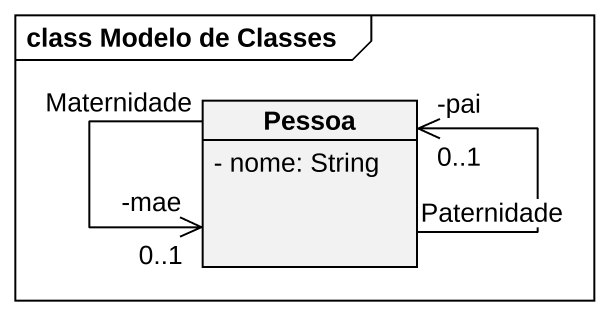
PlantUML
@startuml
mainframe class Modelo de Classes
hide circle
hide empty members
skinparam classAttributeIconSize 0
class Pessoa {
  - nome: String
}
Pessoa --> "-pai\n0..1" Pessoa : Paternidade
Pessoa --> "-mae\n0..1" Pessoa : Maternidade
@enduml
